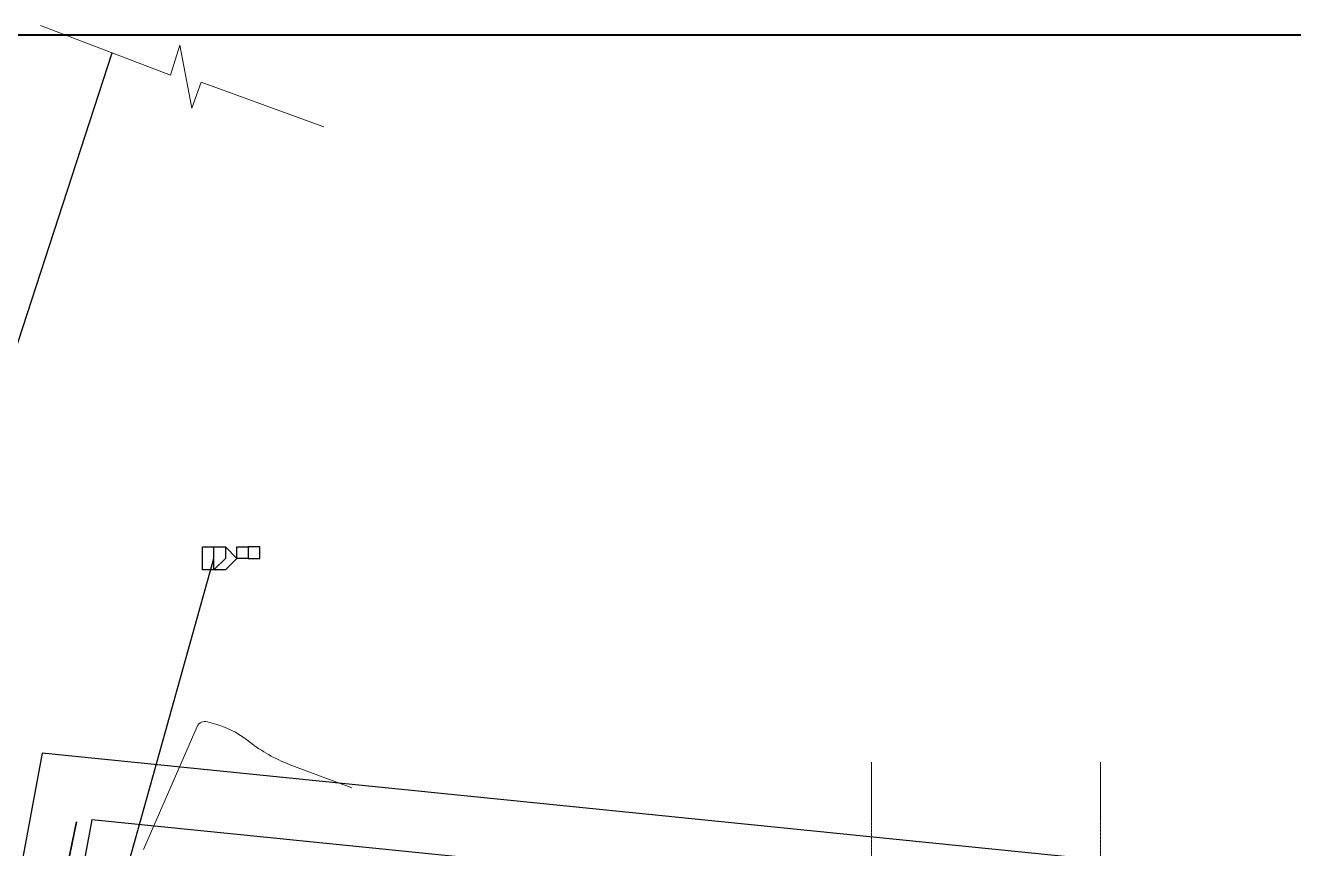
# Model space of a CAD drawing. Header units: millimetres. Extents: x 2342254 to 2635493, y 3886634 to 4043501.
# Drawn here: x 2394980 to 2436510, y 4016560 to 4043501 of the extents above; entities that cross this region are included whole.
import ezdxf

# ---------------------------------------------------------------- set-up
doc = ezdxf.new("R2010")
doc.units = ezdxf.units.MM
doc.header["$MEASUREMENT"] = 0
doc.linetypes.add('CENTER', pattern=[2, 1.25, -0.25, 0.25, -0.25])
for name, color, linetype, lineweight in [('0newfurnture', 30, 'Continuous', 50), ('Black Top', 246, 'Continuous', 30), ('Canal', 142, 'Continuous', 35), ('centreline', 52, 'CENTER', 5), ('Contour', 4, 'Continuous', 5), ('Dimension-0.18', 114, 'Continuous', 18), ('wall 0.4', 7, 'Continuous', 40)]:
    doc.layers.add(name, color=color, linetype=linetype, lineweight=lineweight)
for name, color, linetype in [('EP', 20, 'Continuous'), ('FANCE', 25, 'Continuous'), ('Features', 5, 'Continuous')]:
    doc.layers.add(name, color=color, linetype=linetype)

# ---------------------------------------------------------------- blocks, each defined once
blk = doc.blocks.new('main grid')
at = {"layer": 'centreline', "ltscale": 5}
for p, q in [((2518911, 4018930), (2518911, 3987284)), ((2526411, 4018930), (2526411, 3987284))]:
    blk.add_line(p, q, dxfattribs=at)

msp = doc.modelspace()

# ---------------------------------------------------------------- linework, layer by layer
at = {"layer": 'Black Top'}
msp.add_lwpolyline([(2364780.8, 3898953.4), (2364780.8, 3899152.1), (2372280.8, 3939696.2), (2377155.8, 3961093.2), (2377905.8, 3965240.3), (2382780.8, 3988512.4), (2387280.8, 4009534.4), (2393280.8, 4028681.5), (2397820.9, 4042602.5)], dxfattribs=at)
at = {"layer": 'Canal'}
msp.add_lwpolyline([(2385780.8, 3964115.3), (2389905.8, 3979137.4), (2391780.8, 3986262.4), (2394405.8, 4006534.4), (2396655.8, 4017431.5)], dxfattribs=at)
at = {"layer": 'centreline', "ltscale": 5}
msp.add_line((2422684.9, 4019389.6), (2422684.9, 3991758.8), dxfattribs=at)
at = {"layer": 'Contour'}
msp.add_lwpolyline([(2405674.9, 4018552.1), (2403706, 4019285, -0.0740634), (2402401.1, 4019992.4), (2402185.4, 4020152, 0.0915503), (2401254.8, 4020617.3), (2400941.3, 4020710.8, 0.382074), (2400604.5, 4020554.5), (2398847.8, 4016533.7, 0.2381495)], format="xyb", dxfattribs=at)
at = {"layer": 'Dimension-0.18', "lineweight": 15}
msp.add_lwpolyline([(2404753.7, 4040184.9), (2400740.4, 4041645.8), (2400430.4, 4040794.3), (2400042, 4042853), (2399727.1, 4041873.3), (2395473, 4043500.6)], dxfattribs=at)
at = {"layer": 'EP', "flags": 128}
for points in [[(2401530.8, 4025681.5), (2401155.8, 4025681.5), (2400780.8, 4025681.5), (2400780.8, 4026056.5), (2400780.8, 4026431.5), (2401155.8, 4026431.5), (2401530.8, 4026431.5), (2401905.8, 4026056.5)], [(2401530.8, 4025681.5), (2401155.8, 4025681.5), (2400780.8, 4025681.5), (2400780.8, 4026056.5), (2400780.8, 4026431.5), (2401155.8, 4026431.5), (2401530.8, 4026431.5), (2401905.8, 4026056.5)], [(2401155.8, 4026431.5), (2401530.8, 4026431.5), (2401530.8, 4026056.5), (2401155.8, 4025681.5), (2401155.8, 4026056.5)], [(2401155.8, 4026431.5), (2401530.8, 4026431.5), (2401530.8, 4026056.5), (2401155.8, 4025681.5), (2401155.8, 4026056.5)], [(2402280.8, 4026431.5), (2402280.8, 4026056.5), (2401905.8, 4026056.5), (2401905.8, 4026431.5)], [(2402280.8, 4026431.5), (2402280.8, 4026056.5), (2401905.8, 4026056.5), (2401905.8, 4026431.5)]]:
    msp.add_lwpolyline(points, close=True, dxfattribs=at)
msp.add_lwpolyline([(2402280.8, 4026056.5), (2402655.8, 4026056.5), (2402655.8, 4026431.5), (2402280.8, 4026431.5)], dxfattribs=at)
msp.add_lwpolyline([(2402280.8, 4026056.5), (2402655.8, 4026056.5), (2402655.8, 4026431.5), (2402280.8, 4026431.5)], dxfattribs=at)
at = {"layer": 'FANCE'}
msp.add_lwpolyline([(2463824.9, 3971615.3), (2466074.9, 3984012.4), (2466449.9, 3993387.4), (2466074.9, 4002034.4), (2466074.9, 4006534.4), (2466449.9, 4011784.4), (2468324.9, 4017431.5), (2432677.8, 4015931.5), (2395530.8, 4019681.5), (2377530.8, 3922799.1), (2373030.8, 3898402.1), (2373405.8, 3898027.1), (2388405.8, 3893527.1), (2393280.8, 3935196.2), (2444302.8, 3939321.2), (2452949.9, 3938571.2), (2443927.8, 3973490.3), (2448074.9, 3974615.3), (2448824.9, 3968240.3), (2463824.9, 3971615.3), (2448824.9, 3968240.3), (2448074.9, 3974615.3), (2443927.8, 3973490.3), (2447809.1, 3958468.2)], dxfattribs=at)
msp.add_lwpolyline([(2462093.6, 3973275.8), (2464082.1, 3984232), (2464448.1, 3993384), (2464074.9, 4001991.1), (2464074.9, 4006605.8), (2464472.8, 4012176.8), (2465513.6, 4015311.4), (2432619.1, 4013927.2), (2397160.9, 4017506.7), (2379497.3, 3922435.1), (2375276.9, 3899553.8), (2386696.4, 3896127.9), (2391484.9, 3937057.5), (2444308.7, 3941328.2), (2450306.3, 3940808), (2441497.1, 3974903.2), (2449790.1, 3977152.9), (2450551.8, 3970678.9)], close=True, dxfattribs=at)
at = {"layer": 'Features'}
msp.add_lwpolyline([(2388030.8, 3962990.3), (2392155.8, 3979137.4), (2394405.8, 3990762.4), (2395530.8, 4006159.4), (2398530.8, 4016681.5), (2401155.8, 4026056.5)], dxfattribs=at)
at = {"layer": 'wall 0.4', "ltscale": 5}
msp.add_lwpolyline([(2342253.7, 4043186.6), (2635493.2, 4043186.6), (2635493.2, 3886633.6), (2342253.7, 3886633.6)], close=True, dxfattribs=at)

# ---------------------------------------------------------------- block references
at = {"layer": '0newfurnture', "ltscale": 5}
msp.add_blockref('main grid', (-96225.9, 459.6), dxfattribs=at)

doc.saveas('drawing.dxf')
